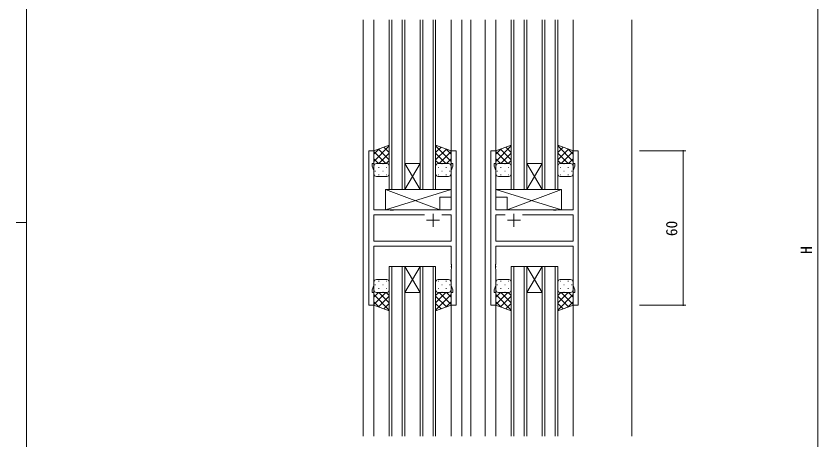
# Model space of a CAD drawing. Units: millimetres, scale not verified. Extents: x -567 to 567, y -403 to 403.
# Drawn here: x -566.7 to -255.2, y -60.3 to 104.2 of the extents above; entities that cross this region are included whole.
import ezdxf
from ezdxf.enums import TextEntityAlignment as Align

# ---------------------------------------------------------------- set-up
doc = ezdxf.new("R2010")
doc.units = ezdxf.units.MM
doc.header["$LTSCALE"] = 2
for name, color, linetype, lineweight in [('0-0_0', 2, 'Continuous', 9), ('0-1_USER1', 6, 'Continuous', 9), ('0-2_YKK_ZWAK', 7, 'Continuous', 9), ('0-3_YKK_11', 4, 'Continuous', 9), ('0-5_YKK_13', 7, 'Continuous', 9)]:
    doc.layers.add(name, color=color, linetype=linetype, lineweight=lineweight)
doc.styles.add('ＭＳ ゴシック', font='')
doc.styles.get('ＭＳ ゴシック').set_extended_font_data('MS Gothic')

msp = doc.modelspace()

# ---------------------------------------------------------------- linework, layer by layer
at = {"layer": '0-0_0'}
for p, q in [((-431.946, 102.679), (-431.946, -58.821)), ((-427.746, 102.679), (-427.746, 51.429)), ((-421.746, 102.679), (-421.746, 36.929)), ((-420.746, 36.929), (-420.746, 102.679)), ((-416.746, 102.679), (-416.746, 36.929)), ((-415.746, 36.929), (-415.746, 102.679)), ((-409.746, 102.679), (-409.746, 36.929)), ((-408.746, 36.929), (-408.746, 102.679)), ((-404.746, 102.679), (-404.746, 36.929)), ((-403.746, 36.929), (-403.746, 102.679)), ((-397.746, 102.679), (-397.746, 51.429)), ((-393.546, 102.679), (-393.546, -58.821)), ((-390.046, 102.679), (-390.046, -58.821)), ((-384.546, 102.679), (-384.546, -58.821)), ((-380.346, 102.679), (-380.346, 51.429)), ((-374.346, 102.679), (-374.346, 36.929)), ((-373.346, 36.929), (-373.346, 102.679)), ((-369.346, 102.679), (-369.346, 36.929)), ((-368.346, 36.929), (-368.346, 102.679)), ((-362.346, 102.679), (-362.346, 36.929)), ((-361.346, 36.929), (-361.346, 102.679)), ((-357.346, 102.679), (-357.346, 36.929)), ((-356.346, 36.929), (-356.346, 102.679)), ((-350.346, 102.679), (-350.346, 51.429)), ((-327.576, 102.679), (-327.576, -58.821)), ((-409.746, 36.929), (-415.746, 46.929)), ((-415.746, 36.929), (-409.746, 46.929)), ((-415.746, 46.929), (-409.746, 46.929)), ((-362.346, 36.929), (-368.346, 46.929)), ((-368.346, 36.929), (-362.346, 46.929)), ((-368.346, 46.929), (-362.346, 46.929)), ((-421.746, 36.929), (-415.746, 36.929)), ((-415.746, 36.929), (-409.746, 36.929)), ((-409.746, 36.929), (-403.746, 36.929)), ((-374.346, 36.929), (-368.346, 36.929)), ((-368.346, 36.929), (-362.346, 36.929)), ((-362.346, 36.929), (-356.346, 36.929)), ((-421.746, 6.929), (-421.746, -58.821)), ((-415.746, 6.929), (-421.746, 6.929)), ((-420.746, -58.821), (-420.746, 6.929)), ((-416.746, 6.929), (-416.746, -58.821)), ((-415.746, -58.821), (-415.746, 6.929)), ((-409.746, 6.929), (-415.746, -3.071)), ((-415.746, 6.929), (-409.746, -3.071)), ((-415.746, 6.929), (-409.746, 6.929)), ((-409.746, 6.929), (-409.746, -58.821)), ((-403.746, 6.929), (-409.746, 6.929)), ((-408.746, -58.821), (-408.746, 6.929)), ((-404.746, 6.929), (-404.746, -58.821)), ((-403.746, -58.821), (-403.746, 6.929)), ((-374.346, 6.929), (-374.346, -58.821)), ((-368.346, 6.929), (-374.346, 6.929)), ((-373.346, -58.821), (-373.346, 6.929)), ((-369.346, 6.929), (-369.346, -58.821)), ((-368.346, -58.821), (-368.346, 6.929)), ((-362.346, 6.929), (-368.346, -3.071)), ((-368.346, 6.929), (-362.346, -3.071)), ((-368.346, 6.929), (-362.346, 6.929)), ((-362.346, 6.929), (-362.346, -58.821)), ((-356.346, 6.929), (-362.346, 6.929)), ((-361.346, -58.821), (-361.346, 6.929)), ((-357.346, 6.929), (-357.346, -58.821)), ((-356.346, -58.821), (-356.346, 6.929)), ((-415.746, -3.071), (-409.746, -3.071)), ((-368.346, -3.071), (-362.346, -3.071)), ((-427.746, -7.571), (-427.746, -58.821)), ((-397.746, -7.571), (-397.746, -58.821)), ((-380.346, -7.571), (-380.346, -58.821)), ((-350.346, -7.571), (-350.346, -58.821))]:
    msp.add_line(p, q, dxfattribs=at)
at = {"layer": '0-1_USER1'}
for p, q in [((-255.246, 206.429), (-255.246, -179.571)), ((-324.576, 51.929), (-306.576, 51.929)), ((-307.576, 51.929), (-307.576, -8.071)), ((-324.576, -8.071), (-306.576, -8.071))]:
    msp.add_line(p, q, dxfattribs=at)
for centre, start, end in [((-307.576, 51.929), 90, 270), ((-307.576, 51.929), 270, 90), ((-307.576, -8.071), 90, 270), ((-307.576, -8.071), 270, 90)]:
    msp.add_arc(centre, 0.106, start, end, dxfattribs=at)
at = {"layer": '0-2_YKK_ZWAK'}
for p, q in [((-429.746, 51.929), (-429.746, -8.071)), ((-427.746, 51.929), (-429.746, 51.929)), ((-427.746, 46.929), (-427.746, 51.929)), ((-397.746, 51.929), (-397.746, 46.929)), ((-395.746, 51.929), (-397.746, 51.929)), ((-395.746, -8.071), (-395.746, 51.929)), ((-382.346, -8.071), (-382.346, 51.929)), ((-382.346, 51.929), (-380.346, 51.929)), ((-380.346, 51.929), (-380.346, 46.929)), ((-350.346, 46.929), (-350.346, 51.929)), ((-350.346, 51.929), (-348.346, 51.929)), ((-348.346, 51.929), (-348.346, -8.071)), ((-428.446, 46.929), (-427.746, 46.929)), ((-428.446, 45.929), (-428.446, 46.929)), ((-397.746, 46.929), (-397.046, 46.929)), ((-397.046, 46.929), (-397.046, 45.929)), ((-381.046, 46.929), (-381.046, 45.929)), ((-380.346, 46.929), (-381.046, 46.929)), ((-349.646, 46.929), (-350.346, 46.929)), ((-349.646, 45.929), (-349.646, 46.929)), ((-427.816, 44.198), (-428.446, 45.929)), ((-427.816, 28.929), (-427.816, 44.198)), ((-397.046, 45.929), (-397.676, 44.198)), ((-397.676, 44.198), (-397.676, 28.929)), ((-381.046, 45.929), (-380.416, 44.198)), ((-380.416, 44.198), (-380.416, 28.929)), ((-350.276, 44.198), (-349.646, 45.929)), ((-350.276, 28.929), (-350.276, 44.198)), ((-421.417, 28.929), (-427.816, 28.929)), ((-421.226, 28.786), (-421.417, 28.929)), ((-420.267, 28.786), (-421.226, 28.786)), ((-420.076, 28.929), (-420.267, 28.786)), ((-397.676, 28.929), (-420.076, 28.929)), ((-380.416, 28.929), (-358.017, 28.929)), ((-358.017, 28.929), (-357.826, 28.786)), ((-357.826, 28.786), (-356.867, 28.786)), ((-356.867, 28.786), (-356.676, 28.929)), ((-356.676, 28.929), (-350.276, 28.929)), ((-408.097, 26.999), (-427.816, 26.999)), ((-408.097, 26.999), (-427.816, 26.999)), ((-427.816, 26.999), (-427.816, 16.859)), ((-407.246, 24.929), (-402.246, 24.929)), ((-404.746, 27.429), (-404.746, 22.429)), ((-397.676, 26.999), (-401.396, 26.999)), ((-397.676, 16.859), (-397.676, 26.999)), ((-380.416, 26.999), (-376.697, 26.999)), ((-380.416, 16.859), (-380.416, 26.999)), ((-370.846, 24.929), (-375.846, 24.929)), ((-373.346, 27.429), (-373.346, 22.429)), ((-369.996, 26.999), (-350.276, 26.999)), ((-369.996, 26.999), (-350.276, 26.999)), ((-350.276, 26.999), (-350.276, 16.859)), ((-427.816, 16.859), (-397.676, 16.859)), ((-350.276, 16.859), (-380.416, 16.859)), ((-427.816, 14.929), (-397.676, 14.929)), ((-427.816, -0.34), (-427.816, 14.929)), ((-397.676, 14.929), (-397.676, 7.888)), ((-380.416, 14.929), (-380.416, 7.888)), ((-350.276, 14.929), (-380.416, 14.929)), ((-350.276, -0.34), (-350.276, 14.929)), ((-397.676, 7.888), (-397.556, 7.704)), ((-397.556, 7.154), (-397.676, 6.971)), ((-397.676, 6.971), (-397.676, 6.888)), ((-397.676, 6.888), (-397.556, 6.704)), ((-397.556, 7.704), (-397.556, 7.154)), ((-397.556, 6.704), (-397.556, 6.154)), ((-380.416, 7.888), (-380.536, 7.704)), ((-380.536, 7.704), (-380.536, 7.154)), ((-380.536, 7.154), (-380.416, 6.971)), ((-380.416, 6.888), (-380.536, 6.704)), ((-380.536, 6.704), (-380.536, 6.154)), ((-380.416, 6.971), (-380.416, 6.888)), ((-397.556, 6.154), (-397.676, 5.971)), ((-397.676, 5.971), (-397.676, -0.34)), ((-380.536, 6.154), (-380.416, 5.971)), ((-380.416, 5.971), (-380.416, -0.34)), ((-428.446, -2.071), (-427.816, -0.34)), ((-427.746, -8.071), (-427.746, -3.071)), ((-397.746, -3.071), (-397.746, -8.071)), ((-397.046, -3.071), (-397.746, -3.071)), ((-397.676, -0.34), (-397.046, -2.071)), ((-397.046, -2.071), (-397.046, -3.071)), ((-380.416, -0.34), (-381.046, -2.071)), ((-381.046, -2.071), (-381.046, -3.071)), ((-381.046, -3.071), (-380.346, -3.071)), ((-380.346, -3.071), (-380.346, -8.071)), ((-350.346, -8.071), (-350.346, -3.071)), ((-350.346, -3.071), (-349.646, -3.071)), ((-349.646, -2.071), (-350.276, -0.34)), ((-349.646, -3.071), (-349.646, -2.071)), ((-429.746, -8.071), (-427.746, -8.071)), ((-397.746, -8.071), (-395.746, -8.071)), ((-380.346, -8.071), (-382.346, -8.071)), ((-348.346, -8.071), (-350.346, -8.071))]:
    msp.add_line(p, q, dxfattribs=at)
msp.add_lwpolyline([(-427.746, -3.071), (-428.446, -3.071), (-428.446, -2.071)], dxfattribs=at)
at = {"layer": '0-3_YKK_11'}
for p, q in [((-421.746, 54.072), (-427.746, 51.929)), ((-421.746, 53.777), (-427.746, 47.777)), ((-423.83, 53.328), (-421.746, 51.245)), ((-421.746, 45.929), (-421.746, 54.072)), ((-403.746, 45.929), (-403.746, 54.072)), ((-403.746, 54.072), (-397.746, 51.929)), ((-403.746, 53.777), (-397.746, 47.777)), ((-401.663, 53.328), (-403.746, 51.245)), ((-374.346, 54.072), (-380.346, 51.929)), ((-374.346, 53.777), (-380.346, 47.777)), ((-376.43, 53.328), (-374.346, 51.245)), ((-374.346, 45.929), (-374.346, 54.072)), ((-356.346, 45.929), (-356.346, 54.072)), ((-356.346, 54.072), (-350.346, 51.929)), ((-356.346, 53.777), (-350.346, 47.777)), ((-354.263, 53.328), (-356.346, 51.245)), ((-425.687, 52.665), (-427.746, 50.605)), ((-427.746, 51.929), (-427.746, 45.929)), ((-427.746, 51.588), (-423.088, 46.929)), ((-425.914, 52.584), (-421.746, 48.417)), ((-421.746, 50.948), (-425.766, 46.929)), ((-399.579, 52.584), (-403.746, 48.417)), ((-403.746, 50.948), (-399.727, 46.929)), ((-397.746, 51.588), (-402.405, 46.929)), ((-399.806, 52.665), (-397.746, 50.605)), ((-397.746, 51.929), (-397.746, 45.929)), ((-378.287, 52.665), (-380.346, 50.605)), ((-380.346, 51.929), (-380.346, 45.929)), ((-380.346, 51.588), (-375.688, 46.929)), ((-378.514, 52.584), (-374.346, 48.417)), ((-374.346, 50.948), (-378.366, 46.929)), ((-352.179, 52.584), (-356.346, 48.417)), ((-356.346, 50.948), (-352.327, 46.929)), ((-350.346, 51.588), (-355.005, 46.929)), ((-352.406, 52.665), (-350.346, 50.605)), ((-350.346, 51.929), (-350.346, 45.929)), ((-427.746, 48.76), (-425.916, 46.929)), ((-427.161, 46.839), (-427.126, 46.839)), ((-426.746, 46.929), (-422.746, 46.929)), ((-424.296, 46.839), (-424.096, 46.839)), ((-421.746, 48.12), (-422.937, 46.929)), ((-403.746, 48.12), (-402.556, 46.929)), ((-398.746, 46.929), (-402.746, 46.929)), ((-401.196, 46.839), (-401.396, 46.839)), ((-397.746, 48.76), (-399.577, 46.929)), ((-398.332, 46.839), (-398.366, 46.839)), ((-380.346, 48.76), (-378.516, 46.929)), ((-379.761, 46.839), (-379.726, 46.839)), ((-379.346, 46.929), (-375.346, 46.929)), ((-376.896, 46.839), (-376.696, 46.839)), ((-374.346, 48.12), (-375.537, 46.929)), ((-356.346, 48.12), (-355.156, 46.929)), ((-351.346, 46.929), (-355.346, 46.929)), ((-353.796, 46.839), (-353.996, 46.839)), ((-350.346, 48.76), (-352.177, 46.929)), ((-350.932, 46.839), (-350.966, 46.839)), ((-427.746, 45.931), (-427.746, 45.931)), ((-427.746, 42.929), (-427.746, 45.929)), ((-427.326, 44.009), (-427.126, 44.009)), ((-425.911, 45.424), (-425.711, 45.424)), ((-424.296, 44.009), (-424.096, 44.009)), ((-422.881, 45.424), (-422.681, 45.424)), ((-421.746, 45.929), (-421.746, 42.929)), ((-403.746, 45.929), (-403.746, 42.929)), ((-402.611, 45.424), (-402.811, 45.424)), ((-401.196, 44.009), (-401.396, 44.009)), ((-399.581, 45.424), (-399.781, 45.424)), ((-398.166, 44.009), (-398.366, 44.009)), ((-397.746, 45.931), (-397.746, 45.931)), ((-397.746, 42.929), (-397.746, 45.929)), ((-380.346, 45.931), (-380.346, 45.931)), ((-380.346, 42.929), (-380.346, 45.929)), ((-379.926, 44.009), (-379.726, 44.009)), ((-378.511, 45.424), (-378.311, 45.424)), ((-376.896, 44.009), (-376.696, 44.009)), ((-375.481, 45.424), (-375.281, 45.424)), ((-374.346, 45.929), (-374.346, 42.929)), ((-356.346, 45.929), (-356.346, 42.929)), ((-355.211, 45.424), (-355.411, 45.424)), ((-353.796, 44.009), (-353.996, 44.009)), ((-352.181, 45.424), (-352.381, 45.424)), ((-350.766, 44.009), (-350.966, 44.009)), ((-350.346, 45.931), (-350.346, 45.931)), ((-350.346, 42.929), (-350.346, 45.929)), ((-422.746, 41.929), (-426.746, 41.929)), ((-425.911, 42.594), (-425.711, 42.594)), ((-422.881, 42.594), (-422.681, 42.594)), ((-402.611, 42.594), (-402.811, 42.594)), ((-402.746, 41.929), (-398.746, 41.929)), ((-399.581, 42.594), (-399.781, 42.594)), ((-375.346, 41.929), (-379.346, 41.929)), ((-378.511, 42.594), (-378.311, 42.594)), ((-375.481, 42.594), (-375.281, 42.594)), ((-355.211, 42.594), (-355.411, 42.594)), ((-355.346, 41.929), (-351.346, 41.929)), ((-352.181, 42.594), (-352.381, 42.594)), ((-402.172, 28.929), (-423.172, 36.929)), ((-423.172, 28.929), (-397.676, 36.929)), ((-423.172, 36.929), (-397.676, 36.929)), ((-423.172, 36.929), (-423.172, 28.929)), ((-397.676, 36.929), (-397.676, 33.929)), ((-354.921, 28.929), (-380.416, 36.929)), ((-354.921, 36.929), (-380.416, 36.929)), ((-380.416, 36.929), (-380.416, 33.929)), ((-375.921, 28.929), (-354.921, 36.929)), ((-354.921, 36.929), (-354.921, 28.929)), ((-402.172, 33.929), (-402.172, 28.929)), ((-402.172, 33.929), (-397.676, 33.929)), ((-375.921, 33.929), (-380.416, 33.929)), ((-375.921, 33.929), (-375.921, 28.929)), ((-423.172, 28.929), (-402.172, 28.929)), ((-354.921, 28.929), (-375.921, 28.929)), ((-427.746, 0.929), (-427.746, -2.071)), ((-422.746, 1.929), (-426.746, 1.929)), ((-425.911, 1.264), (-425.711, 1.264)), ((-422.881, 1.264), (-422.681, 1.264)), ((-421.746, -2.071), (-421.746, 0.929)), ((-403.746, -2.071), (-403.746, 0.929)), ((-402.611, 1.264), (-402.811, 1.264)), ((-402.746, 1.929), (-398.746, 1.929)), ((-399.581, 1.264), (-399.781, 1.264)), ((-397.746, 0.929), (-397.746, -2.071)), ((-380.346, 0.929), (-380.346, -2.071)), ((-375.346, 1.929), (-379.346, 1.929)), ((-378.511, 1.264), (-378.311, 1.264)), ((-375.481, 1.264), (-375.281, 1.264)), ((-374.346, -2.071), (-374.346, 0.929)), ((-356.346, -2.071), (-356.346, 0.929)), ((-355.211, 1.264), (-355.411, 1.264)), ((-355.346, 1.929), (-351.346, 1.929)), ((-352.181, 1.264), (-352.381, 1.264)), ((-350.346, 0.929), (-350.346, -2.071)), ((-427.746, -8.071), (-427.746, -2.071)), ((-427.746, -2.073), (-427.746, -2.073)), ((-427.746, -7.73), (-423.088, -3.071)), ((-427.746, -4.901), (-425.916, -3.071)), ((-427.326, -0.151), (-427.126, -0.151)), ((-427.161, -2.981), (-427.126, -2.981)), ((-426.746, -3.071), (-422.746, -3.071)), ((-425.911, -1.566), (-425.711, -1.566)), ((-421.746, -7.09), (-425.766, -3.071)), ((-424.296, -0.151), (-424.096, -0.151)), ((-424.296, -2.981), (-424.096, -2.981)), ((-421.746, -4.261), (-422.937, -3.071)), ((-422.881, -1.566), (-422.681, -1.566)), ((-421.746, -2.071), (-421.746, -10.214)), ((-403.746, -2.071), (-403.746, -10.214)), ((-403.746, -7.09), (-399.727, -3.071)), ((-403.746, -4.261), (-402.556, -3.071)), ((-402.611, -1.566), (-402.811, -1.566)), ((-398.746, -3.071), (-402.746, -3.071)), ((-397.746, -7.73), (-402.405, -3.071)), ((-401.196, -0.151), (-401.396, -0.151)), ((-401.196, -2.981), (-401.396, -2.981)), ((-399.581, -1.566), (-399.781, -1.566)), ((-397.746, -4.901), (-399.577, -3.071)), ((-398.166, -0.151), (-398.366, -0.151)), ((-398.332, -2.981), (-398.366, -2.981)), ((-397.746, -8.071), (-397.746, -2.071)), ((-397.746, -2.073), (-397.746, -2.073)), ((-380.346, -8.071), (-380.346, -2.071)), ((-380.346, -2.073), (-380.346, -2.073)), ((-380.346, -7.73), (-375.688, -3.071)), ((-380.346, -4.901), (-378.516, -3.071)), ((-379.926, -0.151), (-379.726, -0.151)), ((-379.761, -2.981), (-379.726, -2.981)), ((-379.346, -3.071), (-375.346, -3.071)), ((-378.511, -1.566), (-378.311, -1.566)), ((-374.346, -7.09), (-378.366, -3.071)), ((-376.896, -0.151), (-376.696, -0.151)), ((-376.896, -2.981), (-376.696, -2.981)), ((-374.346, -4.261), (-375.537, -3.071)), ((-375.481, -1.566), (-375.281, -1.566)), ((-374.346, -2.071), (-374.346, -10.214)), ((-356.346, -2.071), (-356.346, -10.214)), ((-356.346, -7.09), (-352.327, -3.071)), ((-356.346, -4.261), (-355.156, -3.071)), ((-355.211, -1.566), (-355.411, -1.566)), ((-351.346, -3.071), (-355.346, -3.071)), ((-350.346, -7.73), (-355.005, -3.071)), ((-353.796, -0.151), (-353.996, -0.151)), ((-353.796, -2.981), (-353.996, -2.981)), ((-352.181, -1.566), (-352.381, -1.566)), ((-350.346, -4.901), (-352.177, -3.071)), ((-350.766, -0.151), (-350.966, -0.151)), ((-350.932, -2.981), (-350.966, -2.981)), ((-350.346, -8.071), (-350.346, -2.071)), ((-350.346, -2.073), (-350.346, -2.073)), ((-421.746, -9.918), (-427.746, -3.918)), ((-425.914, -8.725), (-421.746, -4.558)), ((-403.746, -9.918), (-397.746, -3.918)), ((-399.579, -8.725), (-403.746, -4.558)), ((-374.346, -9.918), (-380.346, -3.918)), ((-378.514, -8.725), (-374.346, -4.558)), ((-356.346, -9.918), (-350.346, -3.918)), ((-352.179, -8.725), (-356.346, -4.558)), ((-425.687, -8.806), (-427.746, -6.747)), ((-421.746, -10.214), (-427.746, -8.071)), ((-423.83, -9.47), (-421.746, -7.386)), ((-401.663, -9.47), (-403.746, -7.386)), ((-403.746, -10.214), (-397.746, -8.071)), ((-399.806, -8.806), (-397.746, -6.747)), ((-378.287, -8.806), (-380.346, -6.747)), ((-374.346, -10.214), (-380.346, -8.071)), ((-376.43, -9.47), (-374.346, -7.386)), ((-354.263, -9.47), (-356.346, -7.386)), ((-356.346, -10.214), (-350.346, -8.071)), ((-352.406, -8.806), (-350.346, -6.747))]:
    msp.add_line(p, q, dxfattribs=at)
for centre, start, end in [((-426.746, 45.929), 89.9999, 179.9999), ((-422.746, 45.929), 359.9999, 89.9999), ((-402.746, 45.929), 90.0001, 180.0001), ((-398.746, 45.929), 0.0001, 90.0001), ((-379.346, 45.929), 89.9999, 179.9999), ((-375.346, 45.929), 359.9999, 89.9999), ((-355.346, 45.929), 90.0001, 180.0001), ((-351.346, 45.929), 0.0001, 90.0001), ((-426.746, 42.929), 179.9999, 269.9999), ((-422.746, 42.929), 269.9999, 359.9999), ((-402.746, 42.929), 180.0001, 270.0001), ((-398.746, 42.929), 270.0001, 0.0001), ((-379.346, 42.929), 179.9999, 269.9999), ((-375.346, 42.929), 269.9999, 359.9999), ((-355.346, 42.929), 180.0001, 270.0001), ((-351.346, 42.929), 270.0001, 0.0001), ((-426.746, 0.929), 90.0001, 180.0001), ((-422.746, 0.929), 0.0001, 90.0001), ((-402.746, 0.929), 89.9999, 179.9999), ((-398.746, 0.929), 359.9999, 89.9999), ((-379.346, 0.929), 90.0001, 180.0001), ((-375.346, 0.929), 0.0001, 90.0001), ((-355.346, 0.929), 89.9999, 179.9999), ((-351.346, 0.929), 359.9999, 89.9999), ((-426.746, -2.071), 180.0001, 270.0001), ((-422.746, -2.071), 270.0001, 0.0001), ((-402.746, -2.071), 179.9999, 269.9999), ((-398.746, -2.071), 269.9999, 359.9999), ((-379.346, -2.071), 180.0001, 270.0001), ((-375.346, -2.071), 270.0001, 0.0001), ((-355.346, -2.071), 179.9999, 269.9999), ((-351.346, -2.071), 269.9999, 359.9999)]:
    msp.add_arc(centre, 1, start, end, dxfattribs=at)
at = {"layer": '0-5_YKK_13'}
for p, q in [((-562.726, -351), (-562.726, 399)), ((-566.726, 24), (-562.726, 24))]:
    msp.add_line(p, q, dxfattribs=at)

# ---------------------------------------------------------------- texts
at = {"layer": '0-1_USER1', "style": 'ＭＳ ゴシック'}
for s, p in [('60', (-308.576, 18.762)), ('H', (-256.246, 11.881))]:
    msp.add_text(s, height=4.399, rotation=90, dxfattribs=at).set_placement(p, align=Align.BOTTOM_LEFT)

doc.saveas('drawing.dxf')
